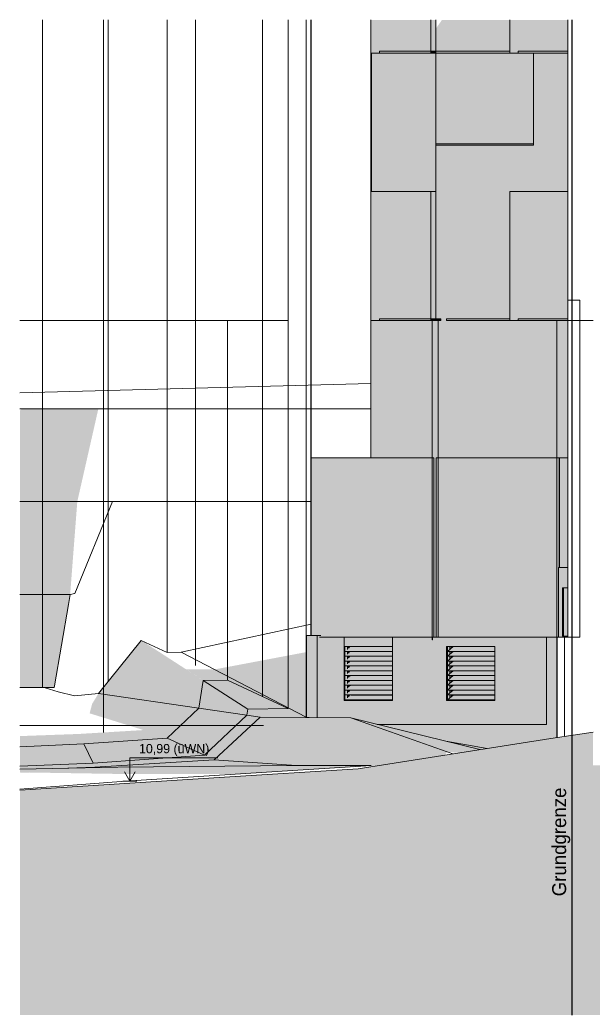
# Model space of a CAD drawing. Header units: metres. Extents: x -14 to 130, y -38 to 4.
# Drawn here: x 89.6 to 95.78, y -37.11 to -26.4 of the extents above; entities that cross this region are included whole.
import ezdxf

# ---------------------------------------------------------------- set-up
doc = ezdxf.new("R2010")
doc.units = ezdxf.units.M
doc.header["$MEASUREMENT"] = 0
doc.linetypes.add('Strichliert_1_-1', pattern=[2, 1, -1])
for name, color, linetype in [('A-Ost_Ansicht Ost PP_2_110 Wand Aussen', 7, 'Continuous'), ('A-Ost_Ansicht Ost PP_2_111 Wand Aussen - Bohrpfahlwand 80', 7, 'Continuous'), ('A-Ost_Ansicht Ost PP_2_140 Brüstung', 7, 'Continuous'), ('A-Ost_Ansicht Ost PP_2_210 Decke', 7, 'Continuous'), ('A-Ost_Ansicht Ost PP_2_450 Absturzsicherung', 7, 'Continuous'), ('A-Ost_Ansicht Ost PP_2_520 Fixeinbauten', 7, 'Continuous'), ('A-Ost_Ansicht Ost PP_2_710 Gelände', 7, 'Continuous'), ('A-Ost_Ansicht Ost PP_2_725 Nachbarbebauung', 7, 'Continuous'), ('A-Ost_Ansicht Ost PP_2_840 Baulinien', 7, 'Continuous'), ('A-Ost_Ansicht Ost PP_2_910 Allgemein Bemaßung.x', 7, 'Continuous'), ('A-Ost_Ansicht Ost PP_2_970 Brandschutz', 7, 'Continuous'), ('A-Ost_Ansicht Ost PP_2_Neubau_840 Baulinien', 7, 'Continuous')]:
    doc.layers.add(name, color=color, linetype=linetype)
doc.styles.add('ERSTELLTER_STIL_5', font='')
doc.styles.get('ERSTELLTER_STIL_5').set_extended_font_data('Eurostile')

msp = doc.modelspace()

# ---------------------------------------------------------------- hatches: boundary and pattern name
at = {"layer": 'A-Ost_Ansicht Ost PP_2_110 Wand Aussen', "linetype": 'Continuous', "lineweight": 0, "true_color": 0x000000}
for points in [[(93.384, -26.754), (93.384, -28.244), (93.389, -28.244), (93.389, -26.754)], [(93.389, -26.754), (93.389, -28.244), (93.509, -28.244)], [(93.509, -28.244), (93.509, -26.754), (93.389, -26.754)], [(93.509, -28.244), (94.082, -28.244), (94.082, -27.768), (94.082, -27.744), (94.082, -26.754), (93.509, -26.754)], [(95.134, -26.754), (95.134, -27.744), (95.139, -27.744), (95.139, -26.754)], [(95.204, -26.754), (95.139, -26.754), (95.139, -27.744), (95.139, -28.244), (95.204, -28.244)], [(95.204, -26.754), (95.204, -28.244), (95.504, -28.244), (95.504, -26.754)], [(95.504, -29.416), (95.633, -29.416), (95.633, -33.044), (95.634, -33.044), (95.634, -29.414), (95.504, -29.414)], [(93.389, -29.634), (93.384, -29.634), (93.384, -31.114), (93.389, -31.114)], [(93.389, -29.634), (93.389, -31.114), (93.509, -31.114), (93.509, -29.634)], [(93.509, -31.114), (94.044, -31.114), (94.044, -29.634), (93.509, -29.634)], [(95.134, -29.634), (94.228, -29.634), (94.228, -31.114), (95.112, -31.114), (95.134, -31.114)], [(95.134, -29.634), (95.134, -31.114), (95.504, -31.114), (95.504, -29.634)], [(95.38, -32.542), (95.381, -32.542), (95.381, -31.834), (95.38, -31.834)], [(95.38, -32.542), (95.381, -32.542), (95.381, -31.834), (95.38, -31.834)], [(93.096, -33.044), (92.828, -33.044), (92.828, -33.91), (92.876, -33.911), (93.096, -33.913)], [(93.096, -33.144), (93.615, -33.144), (93.615, -33.044), (93.096, -33.044)], [(93.615, -33.044), (93.615, -33.984), (94.198, -33.984), (94.198, -33.044), (94.047, -33.044), (94.047, -33.074), (94.044, -33.074), (94.044, -33.044)], [(94.044, -33.044), (94.044, -33.074), (94.047, -33.074), (94.047, -33.044)], [(94.198, -33.044), (94.198, -33.144), (94.717, -33.144), (94.717, -33.044)], [(95.274, -33.044), (94.717, -33.044), (94.717, -33.984), (95.274, -33.984)], [(93.096, -33.724), (93.101, -33.724), (93.101, -33.144), (93.096, -33.144)], [(93.103, -33.144), (93.101, -33.144), (93.101, -33.724), (93.103, -33.724), (93.103, -33.719), (93.13, -33.719), (93.106, -33.719), (93.13, -33.697), (93.13, -33.666), (93.106, -33.666), (93.13, -33.645), (93.13, -33.614), (93.106, -33.614), (93.13, -33.593), (93.13, -33.562), (93.106, -33.562), (93.13, -33.541), (93.13, -33.51), (93.106, -33.51), (93.13, -33.488), (93.13, -33.458), (93.106, -33.458), (93.13, -33.436), (93.13, -33.406), (93.106, -33.406), (93.13, -33.384), (93.13, -33.353), (93.106, -33.353), (93.13, -33.332), (93.13, -33.301), (93.106, -33.301), (93.13, -33.28), (93.13, -33.249), (93.106, -33.249), (93.13, -33.228), (93.13, -33.197), (93.106, -33.197), (93.13, -33.175), (93.13, -33.145), (93.103, -33.145)], [(93.13, -33.145), (93.13, -33.175), (93.145, -33.162), (93.145, -33.145)], [(93.13, -33.228), (93.145, -33.215), (93.145, -33.197), (93.13, -33.197)], [(93.145, -33.145), (93.145, -33.162), (93.15, -33.158), (93.15, -33.145)], [(93.15, -33.197), (93.145, -33.197), (93.145, -33.215), (93.15, -33.21)], [(93.15, -33.158), (93.165, -33.145), (93.15, -33.145)], [(93.15, -33.197), (93.15, -33.21), (93.165, -33.197)], [(93.271, -33.145), (93.165, -33.145), (93.271, -33.145)], [(93.165, -33.197), (93.271, -33.197)], [(94.198, -33.724), (94.203, -33.724), (94.203, -33.144), (94.198, -33.144)], [(94.203, -33.144), (94.203, -33.724), (94.205, -33.724), (94.205, -33.719), (94.205, -33.145), (94.205, -33.144)], [(94.374, -33.145), (94.297, -33.145), (94.374, -33.145)], [(94.297, -33.197), (94.374, -33.197), (94.297, -33.197)], [(93.13, -33.249), (93.13, -33.28), (93.145, -33.267), (93.145, -33.249)], [(93.13, -33.332), (93.145, -33.319), (93.145, -33.301), (93.13, -33.301)], [(93.145, -33.249), (93.145, -33.267), (93.15, -33.262), (93.15, -33.249)], [(93.145, -33.301), (93.145, -33.319), (93.15, -33.315), (93.15, -33.301)], [(93.15, -33.249), (93.15, -33.262), (93.165, -33.249)], [(93.165, -33.301), (93.15, -33.301), (93.15, -33.315), (93.165, -33.301)], [(93.165, -33.249), (93.271, -33.249)], [(93.165, -33.301), (93.271, -33.301)], [(94.297, -33.249), (94.374, -33.249), (94.297, -33.249)], [(94.297, -33.301), (94.374, -33.301)], [(93.13, -33.384), (93.145, -33.371), (93.145, -33.353), (93.13, -33.353)], [(93.145, -33.406), (93.13, -33.406), (93.13, -33.436), (93.145, -33.423)], [(93.145, -33.371), (93.15, -33.367), (93.15, -33.353), (93.145, -33.353)], [(93.145, -33.406), (93.145, -33.423), (93.15, -33.419), (93.15, -33.406)], [(93.15, -33.367), (93.165, -33.354), (93.15, -33.353)], [(93.15, -33.406), (93.15, -33.419), (93.165, -33.406)], [(93.271, -33.353), (93.165, -33.353), (93.271, -33.354)], [(93.271, -33.406), (93.165, -33.406), (93.271, -33.406)], [(94.297, -33.353), (94.374, -33.354)], [(94.374, -33.406), (94.297, -33.406), (94.374, -33.406)], [(93.145, -33.458), (93.13, -33.458), (93.13, -33.488), (93.145, -33.475)], [(93.13, -33.541), (93.145, -33.528), (93.145, -33.51), (93.13, -33.51)], [(93.15, -33.458), (93.145, -33.458), (93.145, -33.475), (93.15, -33.471)], [(93.145, -33.528), (93.15, -33.523), (93.15, -33.51), (93.145, -33.51)], [(93.15, -33.458), (93.15, -33.471), (93.165, -33.458)], [(93.165, -33.51), (93.15, -33.51), (93.15, -33.523), (93.165, -33.51)], [(93.271, -33.458), (93.165, -33.458), (93.271, -33.458)], [(93.271, -33.51), (93.165, -33.51), (93.271, -33.51)], [(94.297, -33.458), (94.374, -33.458), (94.297, -33.458)], [(94.297, -33.51), (94.374, -33.51), (94.297, -33.51)], [(93.13, -33.562), (93.13, -33.593), (93.145, -33.58), (93.145, -33.562)], [(93.145, -33.614), (93.13, -33.614), (93.13, -33.645), (93.145, -33.632)], [(93.145, -33.562), (93.145, -33.58), (93.15, -33.575), (93.15, -33.562)], [(93.145, -33.632), (93.15, -33.628), (93.15, -33.614), (93.145, -33.614)], [(93.165, -33.562), (93.15, -33.562), (93.15, -33.575), (93.165, -33.562)], [(93.15, -33.614), (93.15, -33.628), (93.165, -33.614)], [(93.271, -33.562), (93.165, -33.562), (93.271, -33.562)], [(93.271, -33.614), (93.165, -33.614), (93.271, -33.614)], [(94.297, -33.562), (94.374, -33.562)], [(94.297, -33.614), (94.374, -33.614), (94.297, -33.614)], [(93.096, -33.724), (93.096, -33.913), (93.165, -33.914), (93.451, -33.984), (93.615, -33.984), (93.615, -33.724)], [(93.13, -33.697), (93.145, -33.684), (93.145, -33.666), (93.13, -33.666)], [(93.145, -33.719), (93.13, -33.719), (93.145, -33.719)], [(93.15, -33.666), (93.145, -33.666), (93.145, -33.684), (93.15, -33.68)], [(93.15, -33.719), (93.145, -33.719), (93.15, -33.719)], [(93.15, -33.666), (93.15, -33.68), (93.165, -33.667)], [(93.15, -33.719), (93.271, -33.719), (93.15, -33.719)], [(93.165, -33.666), (93.271, -33.667)], [(94.717, -33.724), (94.198, -33.724), (94.198, -33.984), (94.717, -33.984)], [(94.374, -33.666), (94.297, -33.666), (94.374, -33.667)], [(94.297, -33.719), (94.374, -33.719)]]:
    msp.add_hatch(color=18, dxfattribs=at).paths.add_polyline_path(points)
at = {"layer": 'A-Ost_Ansicht Ost PP_2_111 Wand Aussen - Bohrpfahlwand 80', "linetype": 'Continuous', "lineweight": 0, "true_color": 0x000000}
for points in [[(92.689, -33.024), (92.689, -33.903), (92.724, -33.909), (92.804, -33.91), (92.804, -33.024)], [(92.689, -33.024), (92.689, -33.903), (92.724, -33.909), (92.804, -33.91), (92.804, -33.024)], [(92.842, -33.024), (92.804, -33.024), (92.804, -33.91), (92.828, -33.91), (92.828, -33.044), (92.842, -33.044)], [(95.389, -33.044), (95.274, -33.044), (95.274, -34.143), (95.323, -34.135), (95.389, -34.125)], [(95.389, -33.044), (95.274, -33.044), (95.274, -34.143), (95.323, -34.135), (95.389, -34.125)], [(94.556, -33.984), (93.451, -33.984), (94.185, -34.164), (94.556, -34.229)], [(94.556, -33.984), (93.451, -33.984), (94.185, -34.164), (94.556, -34.229)], [(94.556, -34.229), (94.637, -34.243), (95.274, -34.143), (95.274, -33.984), (94.556, -33.984)], [(94.556, -34.229), (94.637, -34.243), (95.274, -34.143), (95.274, -33.984), (94.556, -33.984)]]:
    msp.add_hatch(color=18, dxfattribs=at).paths.add_polyline_path(points)
at = {"layer": 'A-Ost_Ansicht Ost PP_2_140 Brüstung', "linetype": 'Continuous', "lineweight": 0, "true_color": 0x000000}
for points in [[(93.414, -26.734), (93.414, -26.396), (93.384, -26.396), (93.384, -26.754), (93.474, -26.754), (93.474, -26.734)], [(93.414, -26.396), (93.414, -26.734), (94.029, -26.734), (94.029, -26.396)], [(94.082, -26.734), (94.082, -26.396), (94.029, -26.396), (94.029, -26.734)], [(94.879, -26.734), (94.879, -26.396), (94.149, -26.396), (94.082, -26.491), (94.082, -26.734)], [(94.909, -26.734), (94.909, -26.396), (94.879, -26.396), (94.879, -26.734), (94.879, -26.754), (94.969, -26.754), (94.969, -26.734)], [(95.504, -26.734), (95.504, -26.396), (94.909, -26.396), (94.909, -26.734)], [(93.474, -26.754), (94.029, -26.754), (94.029, -26.734), (93.474, -26.734)], [(94.082, -26.734), (94.029, -26.734), (94.029, -26.754), (94.082, -26.754)], [(94.082, -26.734), (94.082, -26.754), (94.879, -26.754), (94.879, -26.734)], [(94.969, -26.734), (94.969, -26.754), (95.504, -26.754), (95.504, -26.734)]]:
    msp.add_hatch(color=18, dxfattribs=at).paths.add_polyline_path(points)
at = {"layer": 'A-Ost_Ansicht Ost PP_2_210 Decke', "linetype": 'Continuous', "lineweight": 0, "true_color": 0x000000}
for points in [[(95.459, -32.514), (95.446, -32.514), (95.446, -33.034), (95.459, -33.034)], [(95.459, -32.514), (95.459, -33.034), (95.504, -33.034), (95.504, -32.514)], [(95.483, -33.034), (95.483, -33.044), (95.489, -33.044), (95.489, -33.034)], [(95.489, -33.034), (95.489, -33.044), (95.504, -33.044), (95.504, -33.034)]]:
    msp.add_hatch(color=18, dxfattribs=at).paths.add_polyline_path(points)
at = {"layer": 'A-Ost_Ansicht Ost PP_2_450 Absturzsicherung', "linetype": 'Continuous', "lineweight": 0, "true_color": 0x000000}
for points in [[(95.134, -27.729), (95.134, -26.754), (94.082, -26.754), (94.082, -27.729)], [(94.082, -27.744), (95.134, -27.744), (95.134, -27.729), (94.082, -27.729)], [(95.139, -27.744), (94.082, -27.744), (94.082, -29.614), (94.879, -29.614), (94.879, -28.244), (94.999, -28.244), (95.139, -28.244)], [(93.384, -29.614), (93.384, -29.634), (93.474, -29.634), (93.474, -29.614), (93.414, -29.614), (93.414, -28.268), (93.504, -28.268), (93.504, -28.244), (93.384, -28.244)], [(93.414, -28.268), (93.414, -29.614), (94.029, -29.614), (94.029, -28.244), (93.504, -28.244), (93.504, -28.268)], [(94.082, -28.268), (94.082, -28.244), (94.029, -28.244), (94.029, -28.268), (94.029, -29.614), (94.082, -29.614)], [(94.909, -28.268), (94.999, -28.268), (94.999, -28.244), (94.879, -28.244), (94.879, -29.614), (94.879, -29.634), (94.969, -29.634), (94.969, -29.614), (94.909, -29.614)], [(94.999, -28.268), (94.909, -28.268), (94.909, -29.614), (95.504, -29.614), (95.504, -29.414), (95.504, -28.244), (94.999, -28.244)], [(93.474, -29.634), (94.029, -29.634), (94.029, -29.614), (93.474, -29.614)], [(94.082, -29.614), (94.029, -29.614), (94.029, -29.634), (94.082, -29.634)], [(94.082, -29.634), (94.044, -29.634), (94.044, -31.114), (94.062, -31.114), (94.062, -33.044), (94.088, -33.044), (94.088, -31.114), (94.107, -31.114), (94.107, -29.634)], [(94.082, -29.634), (94.044, -29.634), (94.044, -31.114), (94.062, -31.114), (94.062, -33.044), (94.088, -33.044), (94.088, -31.114), (94.107, -31.114), (94.107, -29.634)], [(94.137, -29.614), (94.082, -29.614), (94.082, -29.634), (94.137, -29.634)], [(94.107, -31.114), (94.137, -31.114), (94.137, -29.634), (94.107, -29.634)], [(94.137, -29.614), (94.137, -31.114), (94.147, -31.114), (94.147, -29.614)], [(94.147, -29.614), (94.147, -31.114), (94.188, -31.114), (94.188, -29.614)], [(94.188, -31.114), (94.198, -31.114), (94.198, -29.614), (94.188, -29.614)], [(94.198, -29.614), (94.198, -29.634), (94.879, -29.634), (94.879, -29.614)], [(94.228, -29.634), (94.198, -29.634), (94.198, -31.114), (94.199, -31.114), (94.228, -31.114)], [(95.504, -29.614), (94.969, -29.614), (94.969, -29.634), (95.504, -29.634)], [(92.741, -31.114), (92.741, -33.024), (92.842, -33.024), (92.842, -33.044), (94.062, -33.044), (94.062, -31.114)], [(92.741, -31.114), (92.741, -33.024), (92.842, -33.024), (92.842, -33.044), (94.062, -33.044), (94.062, -31.114)], [(95.414, -31.114), (95.41, -31.114), (95.41, -32.294), (95.414, -32.294)], [(95.414, -31.114), (95.414, -32.294), (95.504, -32.294), (95.504, -31.114)], [(95.415, -31.114), (95.415, -32.294), (95.504, -32.294), (95.504, -31.114)], [(95.404, -33.044), (95.434, -33.044), (95.434, -32.294), (95.404, -32.294)], [(95.444, -33.044), (95.444, -32.294), (95.434, -32.294), (95.434, -33.044)], [(95.483, -33.044), (95.483, -33.034), (95.446, -33.034), (95.446, -32.514), (95.483, -32.514), (95.483, -32.294), (95.444, -32.294), (95.444, -33.044)], [(95.483, -32.514), (95.493, -32.514), (95.493, -32.294), (95.483, -32.294)], [(95.493, -32.294), (95.493, -32.514), (95.504, -32.514), (95.504, -32.294)]]:
    msp.add_hatch(color=18, dxfattribs=at).paths.add_polyline_path(points)
h = msp.add_hatch(color=18, dxfattribs=at)
h.paths.add_polyline_path([(94.088, -31.114), (94.088, -33.044), (95.404, -33.044), (95.404, -32.294), (95.41, -32.294), (95.41, -31.114)])
h.paths.add_polyline_path([(95.38, -31.834), (95.381, -31.834), (95.381, -32.542), (95.38, -32.542)], flags=0)
h = msp.add_hatch(color=18, dxfattribs=at)
h.paths.add_polyline_path([(94.088, -31.114), (94.088, -33.044), (95.404, -33.044), (95.404, -32.294), (95.41, -32.294), (95.41, -31.114)])
h.paths.add_polyline_path([(95.38, -31.834), (95.381, -31.834), (95.381, -32.542), (95.38, -32.542)], flags=0)
at = {"layer": 'A-Ost_Ansicht Ost PP_2_520 Fixeinbauten', "linetype": 'Continuous', "lineweight": 0, "true_color": 0x000000}
for points in [[(93.103, -33.145), (93.615, -33.145), (93.615, -33.144), (93.103, -33.144)], [(93.106, -33.197), (93.615, -33.197), (93.615, -33.145), (93.165, -33.145)], [(93.106, -33.249), (93.615, -33.249), (93.615, -33.197), (93.165, -33.197)], [(94.205, -33.144), (94.205, -33.145), (94.717, -33.145), (94.717, -33.144)], [(94.205, -33.145), (94.205, -33.719), (94.208, -33.719), (94.208, -33.145)], [(94.208, -33.197), (94.717, -33.197), (94.717, -33.145), (94.268, -33.145)], [(94.208, -33.145), (94.208, -33.719), (94.295, -33.719), (94.208, -33.719), (94.268, -33.667), (94.295, -33.667), (94.208, -33.666), (94.268, -33.614), (94.295, -33.614), (94.208, -33.614), (94.268, -33.562), (94.295, -33.562), (94.208, -33.562), (94.268, -33.51), (94.295, -33.51), (94.208, -33.51), (94.268, -33.458), (94.295, -33.458), (94.208, -33.458), (94.268, -33.406), (94.295, -33.406), (94.208, -33.406), (94.268, -33.354), (94.295, -33.354), (94.208, -33.353), (94.268, -33.301), (94.295, -33.301), (94.208, -33.301), (94.268, -33.249), (94.295, -33.249), (94.208, -33.249), (94.268, -33.197), (94.295, -33.197), (94.208, -33.197), (94.268, -33.145), (94.295, -33.145)], [(94.208, -33.249), (94.717, -33.249), (94.717, -33.197), (94.268, -33.197)], [(94.295, -33.197), (94.297, -33.197), (94.295, -33.197)], [(93.165, -33.249), (93.106, -33.301), (93.615, -33.301), (93.615, -33.249)], [(93.165, -33.301), (93.106, -33.353), (93.615, -33.353), (93.615, -33.301)], [(94.208, -33.301), (94.717, -33.301), (94.717, -33.249), (94.268, -33.249)], [(94.208, -33.353), (94.717, -33.353), (94.717, -33.301), (94.268, -33.301)], [(94.297, -33.249), (94.295, -33.249), (94.297, -33.249)], [(94.297, -33.301), (94.295, -33.301), (94.297, -33.301)], [(93.165, -33.354), (93.106, -33.406), (93.615, -33.406), (93.615, -33.354)], [(93.106, -33.458), (93.615, -33.458), (93.615, -33.406), (93.165, -33.406)], [(94.268, -33.354), (94.208, -33.406), (94.717, -33.406), (94.717, -33.354)], [(94.268, -33.406), (94.208, -33.458), (94.717, -33.458), (94.717, -33.406)], [(94.295, -33.354), (94.297, -33.354), (94.295, -33.353)], [(94.297, -33.406), (94.295, -33.406), (94.297, -33.406)], [(93.165, -33.458), (93.106, -33.51), (93.615, -33.51), (93.615, -33.458)], [(93.106, -33.562), (93.615, -33.562), (93.615, -33.51), (93.165, -33.51)], [(94.208, -33.51), (94.717, -33.51), (94.717, -33.458), (94.268, -33.458)], [(94.208, -33.562), (94.717, -33.562), (94.717, -33.51), (94.268, -33.51)], [(94.295, -33.458), (94.297, -33.458), (94.295, -33.458)], [(94.297, -33.51), (94.295, -33.51), (94.297, -33.51)], [(93.165, -33.562), (93.106, -33.614), (93.615, -33.614), (93.615, -33.562)], [(93.165, -33.614), (93.106, -33.666), (93.615, -33.666), (93.615, -33.614)], [(94.208, -33.614), (94.717, -33.614), (94.717, -33.562), (94.268, -33.562)], [(94.208, -33.666), (94.717, -33.666), (94.717, -33.614), (94.268, -33.614)], [(94.297, -33.562), (94.295, -33.562), (94.297, -33.562)], [(94.295, -33.614), (94.297, -33.614), (94.295, -33.614)], [(93.103, -33.724), (93.615, -33.724), (93.615, -33.719), (93.103, -33.719)], [(93.106, -33.719), (93.615, -33.719), (93.615, -33.667), (93.165, -33.667)], [(94.205, -33.724), (94.717, -33.724), (94.717, -33.719), (94.205, -33.719)], [(94.268, -33.667), (94.208, -33.719), (94.717, -33.719), (94.717, -33.667)], [(94.295, -33.667), (94.297, -33.667), (94.295, -33.666)]]:
    msp.add_hatch(color=18, dxfattribs=at).paths.add_polyline_path(points)
at = {"layer": 'A-Ost_Ansicht Ost PP_2_710 Gelände', "linetype": 'Continuous', "lineweight": 0, "true_color": 0x000000}
for points in [[(89.601, -30.911), (90.446, -30.584), (89.63, -30.584), (89.601, -30.601)], [(90.219, -31.584), (90.446, -30.584), (89.601, -30.911), (89.601, -31.584)], [(90.142, -32.584), (90.219, -31.584), (89.601, -32.136), (89.601, -32.584)], [(89.601, -31.584), (89.601, -32.136), (90.219, -31.584)], [(90.142, -32.584), (89.601, -32.584), (89.601, -33.147), (89.974, -33.566), (90.125, -32.692)], [(90.125, -32.692), (90.143, -32.584), (90.142, -32.584)], [(90.448, -33.65), (92.188, -33.904), (90.908, -33.078)], [(89.974, -33.566), (89.601, -33.147), (89.601, -33.584), (89.97, -33.584)], [(92.687, -33.904), (92.689, -33.902), (92.689, -33.204), (91.699, -33.391)], [(91.394, -33.391), (92.188, -33.904), (92.687, -33.904), (91.699, -33.391)], [(91.694, -34.363), (92.188, -33.904), (90.448, -33.65), (90.379, -33.762)], [(90.411, -34.444), (91.693, -34.364), (91.694, -34.363), (90.379, -33.762), (90.352, -33.864), (90.933, -34.044), (90.236, -34.086)], [(91.693, -34.364), (93.165, -33.914), (92.188, -33.904)], [(93.165, -33.914), (91.693, -34.364), (92.579, -34.424)], [(92.188, -33.904), (92.714, -33.909), (92.687, -33.904)], [(93.165, -33.914), (92.579, -34.424), (93.387, -34.424)], [(92.689, -33.902), (92.687, -33.904), (92.689, -33.903)], [(92.687, -33.904), (92.719, -33.909), (92.724, -33.909), (92.689, -33.903)], [(92.687, -33.904), (92.714, -33.909), (92.719, -33.909)], [(93.165, -33.914), (94.207, -34.28), (94.329, -34.29), (94.557, -34.255)], [(94.207, -34.28), (93.165, -33.914), (93.387, -34.424), (93.512, -34.418), (94.177, -34.314)], [(90.411, -34.444), (90.236, -34.086), (89.601, -34.109), (89.601, -34.465), (90.117, -34.455), (90.409, -34.444)], [(94.637, -34.243), (94.185, -34.164), (94.191, -34.165), (94.636, -34.243)], [(94.191, -34.165), (94.557, -34.255), (94.636, -34.243)], [(90.409, -34.444), (90.418, -34.449), (90.655, -34.444), (90.701, -34.443), (91.693, -34.364)], [(90.701, -34.443), (90.91, -34.441), (92.579, -34.424), (91.693, -34.364)], [(90.655, -34.444), (89.601, -34.493), (89.601, -34.501), (89.691, -34.502), (89.703, -34.501), (90.696, -34.517)], [(90.655, -34.444), (89.601, -34.465), (89.601, -34.493)], [(90.409, -34.444), (90.117, -34.455), (90.418, -34.449)], [(90.655, -34.444), (93.387, -34.424), (92.579, -34.424)], [(90.696, -34.517), (91.894, -34.519), (91.895, -34.519), (91.896, -34.519), (93.387, -34.424), (90.655, -34.444)], [(91.896, -34.519), (93.053, -34.452), (93.437, -34.43), (93.512, -34.418), (93.387, -34.424)]]:
    msp.add_hatch(color=18, dxfattribs=at).paths.add_polyline_path(points)
at = {"layer": 'A-Ost_Ansicht Ost PP_2_710 Gelände', "linetype": 'Continuous', "lineweight": 0, "true_color": 0x2a2a2a}
msp.add_hatch(color=250, dxfattribs=at).paths.add_polyline_path([(126.714, -32.462), (126.712, -32.462), (126.712, -34.874), (115.252, -34.874), (115.252, -32.559), (114.277, -32.55), (114.202, -32.584), (113.875, -32.586), (109.363, -32.593), (109.23, -32.603), (109.23, -34.424), (95.777, -34.424), (95.777, -34.066), (95.323, -34.135), (93.244, -34.46), (91.749, -34.555), (89.601, -34.691), (89.601, -37.114), (90.919, -37.114), (126.714, -37.114)])
at = {"layer": 'A-Ost_Ansicht Ost PP_2_970 Brandschutz', "linetype": 'Continuous', "lineweight": 0, "true_color": 0x000000}
for points in [[(93.271, -33.145), (93.615, -33.145)], [(93.271, -33.197), (93.615, -33.197)], [(94.717, -33.145), (94.374, -33.145), (94.717, -33.145)], [(94.374, -33.197), (94.717, -33.197)], [(93.28, -33.249), (93.271, -33.249), (93.28, -33.249)], [(93.271, -33.301), (93.28, -33.301)], [(93.615, -33.249), (93.28, -33.249), (93.615, -33.249)], [(93.28, -33.301), (93.615, -33.301)], [(94.374, -33.249), (94.383, -33.249), (94.374, -33.249)], [(94.383, -33.301), (94.374, -33.301), (94.383, -33.301)], [(94.383, -33.249), (94.717, -33.249), (94.383, -33.249)], [(94.383, -33.301), (94.717, -33.301), (94.383, -33.301)], [(93.28, -33.353), (93.271, -33.353), (93.28, -33.354)], [(93.28, -33.406), (93.271, -33.406), (93.28, -33.406)], [(93.28, -33.353), (93.615, -33.354)], [(93.28, -33.406), (93.615, -33.406), (93.28, -33.406)], [(94.374, -33.354), (94.383, -33.354), (94.374, -33.353)], [(94.374, -33.406), (94.383, -33.406)], [(94.383, -33.354), (94.717, -33.354), (94.383, -33.353)], [(94.383, -33.406), (94.717, -33.406), (94.383, -33.406)], [(93.28, -33.458), (93.271, -33.458), (93.28, -33.458)], [(93.271, -33.51), (93.28, -33.51)], [(93.28, -33.458), (93.615, -33.458)], [(93.28, -33.51), (93.615, -33.51)], [(94.374, -33.458), (94.383, -33.458)], [(94.374, -33.51), (94.383, -33.51)], [(94.383, -33.458), (94.717, -33.458), (94.383, -33.458)], [(94.717, -33.51), (94.383, -33.51), (94.717, -33.51)], [(93.28, -33.562), (93.271, -33.562), (93.28, -33.562)], [(93.271, -33.614), (93.28, -33.614)], [(93.28, -33.562), (93.615, -33.562), (93.28, -33.562)], [(93.615, -33.614), (93.28, -33.614), (93.615, -33.614)], [(94.383, -33.562), (94.374, -33.562), (94.383, -33.562)], [(94.374, -33.614), (94.383, -33.614), (94.374, -33.614)], [(94.383, -33.562), (94.717, -33.562), (94.383, -33.562)], [(94.383, -33.614), (94.717, -33.614)], [(93.271, -33.667), (93.615, -33.667), (93.271, -33.666)], [(93.271, -33.719), (93.615, -33.719)], [(94.374, -33.666), (94.717, -33.667)], [(94.374, -33.719), (94.717, -33.719)]]:
    msp.add_hatch(color=18, dxfattribs=at).paths.add_polyline_path(points)

# ---------------------------------------------------------------- linework, layer by layer
at = {"layer": 'A-Ost_Ansicht Ost PP_2_110 Wand Aussen', "color": 7, "linetype": 'Continuous', "lineweight": 18, "ltscale": 1000}
for p, q in [((95.504, -26.396), (95.504, -26.534)), ((95.504, -26.534), (95.504, -29.414)), ((93.384, -28.244), (93.384, -26.754)), ((93.389, -26.754), (93.389, -28.244)), ((95.134, -27.744), (95.134, -26.754)), ((95.504, -29.414), (95.634, -29.414)), ((95.504, -29.414), (95.504, -33.044)), ((95.634, -29.414), (95.634, -29.634)), ((93.384, -31.114), (93.384, -29.634)), ((94.879, -29.634), (94.228, -29.634)), ((93.096, -33.044), (92.828, -33.044)), ((93.096, -33.724), (93.096, -33.044)), ((93.096, -33.144), (93.096, -33.044)), ((93.615, -33.044), (93.096, -33.044)), ((94.044, -33.044), (93.615, -33.044)), ((93.615, -33.144), (93.615, -33.044)), ((94.047, -33.044), (94.044, -33.044)), ((94.044, -33.044), (94.044, -33.074)), ((94.044, -33.074), (94.047, -33.074)), ((94.198, -33.044), (94.047, -33.044)), ((94.047, -33.074), (94.047, -33.044)), ((94.717, -33.044), (94.198, -33.044)), ((95.274, -33.044), (94.717, -33.044)), ((93.101, -33.724), (93.101, -33.144)), ((93.13, -33.145), (93.13, -33.175)), ((93.13, -33.197), (93.13, -33.228)), ((93.145, -33.145), (93.145, -33.162)), ((93.145, -33.197), (93.145, -33.215)), ((93.161, -33.145), (93.161, -33.148)), ((93.161, -33.197), (93.161, -33.201)), ((93.615, -33.724), (93.615, -33.144)), ((94.198, -33.724), (94.198, -33.144)), ((94.203, -33.724), (94.203, -33.144)), ((94.232, -33.145), (94.232, -33.176)), ((94.232, -33.197), (94.232, -33.228)), ((94.247, -33.145), (94.247, -33.163)), ((94.247, -33.197), (94.247, -33.215)), ((94.717, -33.724), (94.717, -33.144)), ((93.13, -33.249), (93.13, -33.28)), ((93.13, -33.301), (93.13, -33.332)), ((93.145, -33.249), (93.145, -33.267)), ((93.145, -33.301), (93.145, -33.319)), ((93.161, -33.249), (93.161, -33.253)), ((93.161, -33.301), (93.161, -33.305)), ((94.232, -33.249), (94.232, -33.28)), ((94.232, -33.301), (94.232, -33.332)), ((94.247, -33.249), (94.247, -33.267)), ((94.247, -33.301), (94.247, -33.319)), ((93.13, -33.353), (93.13, -33.384)), ((93.13, -33.406), (93.13, -33.436)), ((93.145, -33.353), (93.145, -33.371)), ((93.145, -33.406), (93.145, -33.423)), ((93.161, -33.353), (93.161, -33.357)), ((93.161, -33.406), (93.161, -33.409)), ((94.232, -33.353), (94.232, -33.384)), ((94.232, -33.406), (94.232, -33.436)), ((94.247, -33.353), (94.247, -33.371)), ((94.247, -33.406), (94.247, -33.423)), ((93.13, -33.458), (93.13, -33.488)), ((93.13, -33.51), (93.13, -33.541)), ((93.145, -33.458), (93.145, -33.475)), ((93.145, -33.51), (93.145, -33.528)), ((93.161, -33.458), (93.161, -33.462)), ((93.161, -33.51), (93.161, -33.514)), ((94.232, -33.458), (94.232, -33.489)), ((94.232, -33.51), (94.232, -33.541)), ((94.247, -33.458), (94.247, -33.476)), ((94.247, -33.51), (94.247, -33.528)), ((93.13, -33.562), (93.13, -33.593)), ((93.13, -33.614), (93.13, -33.645)), ((93.145, -33.562), (93.145, -33.58)), ((93.145, -33.614), (93.145, -33.632)), ((93.161, -33.562), (93.161, -33.566)), ((93.161, -33.614), (93.161, -33.618)), ((94.232, -33.562), (94.232, -33.593)), ((94.232, -33.614), (94.232, -33.645)), ((94.247, -33.562), (94.247, -33.58)), ((94.247, -33.614), (94.247, -33.632)), ((93.13, -33.666), (93.13, -33.697)), ((93.145, -33.666), (93.145, -33.684)), ((93.161, -33.666), (93.161, -33.67)), ((94.232, -33.666), (94.232, -33.697)), ((94.247, -33.666), (94.247, -33.684)), ((94.556, -33.984), (94.198, -33.984)), ((95.274, -33.984), (94.717, -33.984))]:
    msp.add_line(p, q, dxfattribs=at)
at = {"layer": 'A-Ost_Ansicht Ost PP_2_110 Wand Aussen', "color": 16, "linetype": 'Continuous', "lineweight": 13, "ltscale": 1000, "true_color": 0x7e0000}
for p, q in [((93.096, -33.144), (93.615, -33.144)), ((93.15, -33.158), (93.15, -33.145)), ((93.15, -33.21), (93.15, -33.197)), ((94.198, -33.144), (94.717, -33.144)), ((94.252, -33.158), (94.252, -33.145)), ((94.252, -33.21), (94.252, -33.197)), ((93.15, -33.262), (93.15, -33.249)), ((93.15, -33.315), (93.15, -33.301)), ((94.252, -33.263), (94.252, -33.249)), ((94.252, -33.315), (94.252, -33.301)), ((93.15, -33.367), (93.15, -33.353)), ((93.15, -33.419), (93.15, -33.406)), ((94.252, -33.367), (94.252, -33.353)), ((94.252, -33.419), (94.252, -33.406)), ((93.15, -33.471), (93.15, -33.458)), ((93.15, -33.523), (93.15, -33.51)), ((94.252, -33.471), (94.252, -33.458)), ((94.252, -33.524), (94.252, -33.51)), ((93.15, -33.575), (93.15, -33.562)), ((93.15, -33.628), (93.15, -33.614)), ((94.252, -33.576), (94.252, -33.562)), ((94.252, -33.628), (94.252, -33.614)), ((93.615, -33.724), (93.096, -33.724)), ((93.15, -33.68), (93.15, -33.666)), ((94.717, -33.724), (94.198, -33.724)), ((94.252, -33.68), (94.252, -33.666))]:
    msp.add_line(p, q, dxfattribs=at)
at = {"layer": 'A-Ost_Ansicht Ost PP_2_111 Wand Aussen - Bohrpfahlwand 80', "color": 7, "linetype": 'Continuous', "lineweight": 18, "ltscale": 1000}
for p, q in [((92.689, -33.024), (92.804, -33.024)), ((92.689, -33.024), (92.689, -33.903)), ((92.804, -33.024), (92.842, -33.024)), ((92.804, -33.91), (92.804, -33.024)), ((95.274, -33.044), (95.274, -33.984)), ((95.274, -33.044), (95.389, -33.044)), ((93.451, -33.984), (94.556, -33.984)), ((94.556, -33.984), (95.274, -33.984))]:
    msp.add_line(p, q, dxfattribs=at)
at = {"layer": 'A-Ost_Ansicht Ost PP_2_140 Brüstung', "color": 7, "linetype": 'Continuous', "lineweight": 18, "ltscale": 1000}
for p, q in [((93.384, -26.734), (93.384, -26.396)), ((94.029, -26.396), (94.029, -26.734)), ((94.082, -26.396), (94.082, -26.734)), ((94.879, -26.734), (94.879, -26.396)), ((93.384, -26.754), (93.384, -26.734)), ((93.474, -26.754), (93.384, -26.754)), ((93.474, -26.734), (93.474, -26.754)), ((93.474, -26.734), (94.029, -26.734)), ((94.029, -26.754), (93.474, -26.754)), ((94.029, -26.734), (94.029, -26.754)), ((94.029, -26.734), (94.082, -26.734)), ((94.082, -26.754), (94.029, -26.754)), ((94.082, -26.734), (94.082, -26.754)), ((94.082, -26.734), (94.879, -26.734)), ((94.879, -26.754), (94.082, -26.754)), ((94.879, -26.754), (94.879, -26.734)), ((94.969, -26.754), (94.879, -26.754)), ((94.969, -26.734), (94.969, -26.754)), ((94.969, -26.734), (95.504, -26.734)), ((95.504, -26.754), (94.969, -26.754))]:
    msp.add_line(p, q, dxfattribs=at)
at = {"layer": 'A-Ost_Ansicht Ost PP_2_210 Decke', "color": 8, "linetype": 'Continuous', "lineweight": 13, "ltscale": 1000}
for p, q in [((95.446, -32.514), (95.459, -32.514)), ((95.459, -33.034), (95.459, -32.514)), ((95.459, -32.514), (95.504, -32.514)), ((95.446, -33.034), (95.459, -33.034)), ((95.459, -33.034), (95.504, -33.034)), ((95.489, -33.044), (95.489, -33.034))]:
    msp.add_line(p, q, dxfattribs=at)
at = {"layer": 'A-Ost_Ansicht Ost PP_2_450 Absturzsicherung', "color": 7, "linetype": 'Continuous', "lineweight": 18, "ltscale": 1000}
for p, q in [((94.082, -26.754), (94.082, -27.729)), ((94.082, -27.729), (94.082, -27.744)), ((95.134, -27.729), (94.082, -27.729)), ((94.082, -27.744), (94.082, -28.244)), ((95.134, -27.744), (94.082, -27.744)), ((93.384, -28.244), (93.504, -28.244)), ((93.384, -29.614), (93.384, -28.244)), ((94.029, -28.244), (93.504, -28.244)), ((94.082, -28.244), (94.029, -28.244)), ((94.029, -28.244), (94.029, -28.268)), ((94.029, -28.268), (94.029, -29.614)), ((94.082, -28.244), (94.082, -29.614)), ((94.879, -28.244), (94.999, -28.244)), ((94.879, -29.614), (94.879, -28.244)), ((95.504, -28.244), (94.999, -28.244)), ((93.384, -29.634), (93.384, -29.614)), ((93.474, -29.634), (93.384, -29.634)), ((93.474, -29.614), (93.474, -29.634)), ((93.474, -29.614), (94.029, -29.614)), ((94.029, -29.634), (93.474, -29.634)), ((94.029, -29.614), (94.029, -29.634)), ((94.029, -29.614), (94.082, -29.614)), ((94.082, -29.634), (94.029, -29.634)), ((94.044, -29.634), (94.044, -31.114)), ((94.082, -29.614), (94.082, -29.634)), ((94.082, -29.614), (94.137, -29.614)), ((94.107, -29.634), (94.082, -29.634)), ((94.137, -29.634), (94.107, -29.634)), ((94.107, -33.044), (94.107, -29.634)), ((94.137, -29.634), (94.137, -29.614)), ((94.137, -29.634), (94.137, -29.614)), ((94.198, -29.614), (94.198, -29.634)), ((94.198, -29.614), (94.879, -29.614)), ((94.198, -29.614), (94.198, -29.634)), ((94.228, -29.634), (94.198, -29.634)), ((94.879, -29.634), (94.879, -29.614)), ((94.969, -29.634), (94.879, -29.634)), ((94.969, -29.614), (94.969, -29.634)), ((94.969, -29.614), (95.504, -29.614)), ((95.386, -29.634), (94.969, -29.634)), ((94.044, -31.114), (92.741, -31.114)), ((92.741, -31.114), (92.741, -33.024)), ((94.062, -31.114), (94.044, -31.114)), ((94.044, -31.114), (94.044, -33.044)), ((94.062, -33.044), (94.062, -31.114)), ((94.107, -31.114), (94.088, -31.114)), ((94.088, -31.114), (94.088, -33.044)), ((95.41, -31.114), (94.107, -31.114)), ((95.41, -31.114), (95.414, -31.114)), ((95.41, -32.294), (95.41, -31.114)), ((95.414, -31.114), (95.504, -31.114)), ((95.414, -31.114), (95.414, -32.294)), ((95.404, -32.294), (95.41, -32.294)), ((95.404, -33.044), (95.404, -32.294)), ((95.414, -32.294), (95.41, -32.294)), ((95.414, -32.294), (95.504, -32.294)), ((95.446, -33.034), (95.446, -32.514)), ((93.096, -33.044), (92.842, -33.044)), ((94.088, -33.044), (94.047, -33.044)), ((94.198, -33.044), (94.088, -33.044)), ((95.483, -33.034), (95.483, -33.044))]:
    msp.add_line(p, q, dxfattribs=at)
at = {"layer": 'A-Ost_Ansicht Ost PP_2_520 Fixeinbauten', "color": 7, "linetype": 'Continuous', "lineweight": 13, "ltscale": 1000}
for p, q in [((93.615, -33.145), (93.103, -33.145)), ((93.615, -33.197), (93.106, -33.197)), ((93.165, -33.145), (93.615, -33.145)), ((93.165, -33.197), (93.615, -33.197)), ((94.717, -33.145), (94.205, -33.145)), ((94.205, -33.145), (94.205, -33.719)), ((94.208, -33.145), (94.208, -33.719)), ((94.208, -33.197), (94.268, -33.145)), ((94.208, -33.249), (94.268, -33.197)), ((94.717, -33.197), (94.208, -33.197)), ((94.268, -33.145), (94.717, -33.145)), ((94.268, -33.197), (94.717, -33.197)), ((94.295, -33.197), (94.295, -33.197)), ((94.297, -33.197), (94.297, -33.197)), ((93.615, -33.249), (93.106, -33.249)), ((93.615, -33.301), (93.106, -33.301)), ((93.165, -33.249), (93.615, -33.249)), ((93.165, -33.301), (93.615, -33.301)), ((94.208, -33.301), (94.268, -33.249)), ((94.717, -33.249), (94.208, -33.249)), ((94.208, -33.353), (94.268, -33.301)), ((94.717, -33.301), (94.208, -33.301)), ((94.268, -33.249), (94.717, -33.249)), ((94.268, -33.301), (94.717, -33.301)), ((94.295, -33.249), (94.295, -33.249)), ((94.295, -33.301), (94.295, -33.301)), ((94.297, -33.249), (94.297, -33.249)), ((94.297, -33.301), (94.297, -33.301)), ((93.615, -33.353), (93.106, -33.353)), ((93.615, -33.406), (93.106, -33.406)), ((93.165, -33.354), (93.615, -33.354)), ((93.165, -33.406), (93.615, -33.406)), ((94.717, -33.353), (94.208, -33.353)), ((94.208, -33.406), (94.268, -33.354)), ((94.208, -33.458), (94.268, -33.406)), ((94.717, -33.406), (94.208, -33.406)), ((94.268, -33.354), (94.717, -33.354)), ((94.268, -33.406), (94.717, -33.406)), ((94.295, -33.353), (94.295, -33.354)), ((94.295, -33.406), (94.295, -33.406)), ((94.297, -33.353), (94.297, -33.354)), ((94.297, -33.406), (94.297, -33.406)), ((93.615, -33.458), (93.106, -33.458)), ((93.615, -33.51), (93.106, -33.51)), ((93.165, -33.458), (93.615, -33.458)), ((93.165, -33.51), (93.615, -33.51)), ((94.208, -33.51), (94.268, -33.458)), ((94.717, -33.458), (94.208, -33.458)), ((94.208, -33.562), (94.268, -33.51)), ((94.717, -33.51), (94.208, -33.51)), ((94.268, -33.458), (94.717, -33.458)), ((94.268, -33.51), (94.717, -33.51)), ((94.295, -33.458), (94.295, -33.458)), ((94.295, -33.51), (94.295, -33.51)), ((94.297, -33.458), (94.297, -33.458)), ((94.297, -33.51), (94.297, -33.51)), ((93.615, -33.562), (93.106, -33.562)), ((93.615, -33.614), (93.106, -33.614)), ((93.165, -33.562), (93.615, -33.562)), ((93.165, -33.614), (93.615, -33.614)), ((94.208, -33.614), (94.268, -33.562)), ((94.717, -33.562), (94.208, -33.562)), ((94.208, -33.666), (94.268, -33.614)), ((94.717, -33.614), (94.208, -33.614)), ((94.268, -33.562), (94.717, -33.562)), ((94.268, -33.614), (94.717, -33.614)), ((94.295, -33.562), (94.295, -33.562)), ((94.295, -33.614), (94.295, -33.614)), ((94.297, -33.562), (94.297, -33.562)), ((94.297, -33.614), (94.297, -33.614)), ((93.103, -33.719), (93.615, -33.719)), ((93.615, -33.666), (93.106, -33.666)), ((93.615, -33.719), (93.106, -33.719)), ((93.165, -33.667), (93.615, -33.667)), ((94.205, -33.719), (94.717, -33.719)), ((94.717, -33.666), (94.208, -33.666)), ((94.208, -33.719), (94.268, -33.667)), ((94.717, -33.719), (94.208, -33.719)), ((94.268, -33.667), (94.717, -33.667)), ((94.295, -33.666), (94.295, -33.667)), ((94.297, -33.666), (94.297, -33.667))]:
    msp.add_line(p, q, dxfattribs=at)
at = {"layer": 'A-Ost_Ansicht Ost PP_2_710 Gelände', "color": 83, "linetype": 'Continuous', "lineweight": 13, "ltscale": 1000, "true_color": 0x89cd89}
for p, q in [((93.384, -30.31), (89.601, -30.411)), ((89.63, -30.584), (89.601, -30.584)), ((90.446, -30.584), (89.63, -30.584)), ((90.446, -30.584), (93.384, -30.584)), ((90.219, -31.584), (89.601, -31.584)), ((90.192, -32.575), (90.597, -31.584)), ((90.597, -31.584), (90.219, -31.584)), ((90.597, -31.584), (92.741, -31.584)), ((90.143, -32.584), (90.192, -32.575)), ((90.142, -32.584), (89.601, -32.584)), ((90.125, -32.692), (90.143, -32.584)), ((90.142, -32.584), (90.143, -32.584)), ((90.143, -32.584), (90.143, -32.584)), ((89.974, -33.566), (90.125, -32.692)), ((91.34, -33.205), (92.741, -32.902)), ((90.908, -33.078), (90.448, -33.65)), ((91.186, -33.207), (90.908, -33.078)), ((91.34, -33.205), (91.186, -33.207)), ((91.34, -33.205), (92.687, -33.904)), ((89.863, -33.584), (89.601, -33.584)), ((89.918, -33.605), (89.863, -33.584)), ((89.863, -33.584), (89.97, -33.584)), ((90.013, -33.631), (89.918, -33.605)), ((89.97, -33.584), (89.974, -33.566)), ((90.189, -33.675), (90.013, -33.631)), ((90.448, -33.65), (90.189, -33.675)), ((90.448, -33.65), (91.529, -33.808)), ((91.693, -34.364), (92.188, -33.904)), ((92.045, -33.883), (92.188, -33.904)), ((93.165, -33.914), (92.188, -33.904)), ((92.689, -33.903), (92.687, -33.904)), ((92.687, -33.904), (92.719, -33.909)), ((93.165, -33.914), (94.557, -34.255)), ((93.165, -33.914), (94.266, -34.3)), ((94.191, -34.165), (94.636, -34.243)), ((90.409, -34.444), (91.693, -34.364)), ((91.693, -34.364), (92.579, -34.424)), ((89.601, -34.465), (90.655, -34.444)), ((90.117, -34.455), (90.409, -34.444)), ((90.409, -34.444), (90.418, -34.449)), ((90.655, -34.444), (92.579, -34.424)), ((93.387, -34.424), (90.739, -34.594)), ((92.579, -34.424), (93.387, -34.424)), ((90.739, -34.594), (89.601, -34.682))]:
    msp.add_line(p, q, dxfattribs=at)
at = {"layer": 'A-Ost_Ansicht Ost PP_2_710 Gelände', "color": 7, "linetype": 'Continuous', "lineweight": 13, "ltscale": 1000, "flags": 128}
msp.add_lwpolyline([(89.601, -34.691), (91.749, -34.555), (93.244, -34.46), (95.323, -34.135), (95.777, -34.066)], dxfattribs=at)
at = {"layer": 'A-Ost_Ansicht Ost PP_2_725 Nachbarbebauung', "color": 8, "linetype": 'Continuous', "lineweight": 13, "ltscale": 1000}
for p, q in [((89.845, -33.584), (89.845, -26.396)), ((90.5, -34.071), (90.5, -26.396)), ((90.551, -33.523), (90.551, -26.396)), ((91.186, -33.207), (91.186, -26.396)), ((91.494, -33.35), (91.494, -26.396)), ((92.216, -33.685), (92.216, -26.396)), ((92.493, -33.813), (92.493, -26.396)), ((92.687, -26.396), (92.687, -33.904)), ((92.737, -33.024), (92.737, -26.396)), ((92.738, -33.024), (92.738, -26.396)), ((89.601, -29.634), (92.491, -29.634)), ((91.838, -33.507), (91.838, -29.634)), ((92.491, -33.813), (92.491, -29.634)), ((95.386, -34.126), (95.386, -29.634)), ((95.386, -29.634), (95.777, -29.634)), ((95.634, -29.634), (95.634, -33.044)), ((95.389, -34.125), (95.389, -33.044)), ((95.389, -33.044), (95.389, -33.044)), ((95.389, -34.125), (95.389, -33.044)), ((95.389, -33.044), (95.47, -33.044)), ((95.47, -33.044), (95.47, -34.113)), ((95.47, -33.044), (95.634, -33.044)), ((91.577, -33.51), (91.529, -33.808)), ((91.838, -33.507), (91.577, -33.51)), ((92.055, -33.818), (91.577, -33.51)), ((92.491, -33.813), (91.838, -33.507)), ((91.529, -33.808), (91.188, -34.132)), ((91.529, -33.808), (92.045, -33.883)), ((92.045, -33.883), (92.055, -33.818)), ((92.055, -33.818), (92.491, -33.813)), ((91.59, -34.316), (92.045, -33.883)), ((91.188, -34.132), (90.289, -34.194)), ((91.188, -34.132), (91.59, -34.316)), ((89.601, -34.225), (90.289, -34.194)), ((90.289, -34.194), (90.389, -34.399)), ((89.601, -34.434), (90.389, -34.399)), ((90.389, -34.399), (91.59, -34.316))]:
    msp.add_line(p, q, dxfattribs=at)
at = {"layer": 'A-Ost_Ansicht Ost PP_2_725 Nachbarbebauung', "color": 7, "linetype": 'Continuous', "lineweight": 18, "ltscale": 1000}
msp.add_line((89.601, -33.994), (92.227, -33.994), dxfattribs=at)
at = {"layer": 'A-Ost_Ansicht Ost PP_2_910 Allgemein Bemaßung.x', "color": 7, "linetype": 'Continuous', "lineweight": 13, "ltscale": 1000}
for p, q in [((90.784, -34.594), (90.784, -34.344)), ((90.784, -34.344), (91.734, -34.344)), ((90.784, -34.594), (90.726, -34.494)), ((90.842, -34.494), (90.784, -34.594)), ((90.784, -34.594), (90.709, -34.594)), ((90.784, -34.594), (90.859, -34.594))]:
    msp.add_line(p, q, dxfattribs=at)
at = {"layer": 'A-Ost_Ansicht Ost PP_2_970 Brandschutz', "color": 16, "linetype": 'Continuous', "lineweight": 13, "ltscale": 1000, "true_color": 0x7e0000}
for p, q in [((93.271, -33.197), (93.271, -33.197)), ((94.374, -33.197), (94.374, -33.197)), ((93.271, -33.249), (93.271, -33.249)), ((93.271, -33.301), (93.271, -33.301)), ((93.28, -33.249), (93.28, -33.249)), ((93.28, -33.301), (93.28, -33.301)), ((94.374, -33.249), (94.374, -33.249)), ((94.374, -33.301), (94.374, -33.301)), ((94.383, -33.249), (94.383, -33.249)), ((94.383, -33.301), (94.383, -33.301)), ((93.271, -33.353), (93.271, -33.354)), ((93.271, -33.406), (93.271, -33.406)), ((93.28, -33.354), (93.28, -33.353)), ((93.28, -33.406), (93.28, -33.406)), ((94.374, -33.353), (94.374, -33.354)), ((94.374, -33.406), (94.374, -33.406)), ((94.383, -33.354), (94.383, -33.353)), ((94.383, -33.406), (94.383, -33.406)), ((93.271, -33.458), (93.271, -33.458)), ((93.271, -33.51), (93.271, -33.51)), ((93.28, -33.458), (93.28, -33.458)), ((93.28, -33.51), (93.28, -33.51)), ((94.374, -33.458), (94.374, -33.458)), ((94.374, -33.51), (94.374, -33.51)), ((94.383, -33.458), (94.383, -33.458)), ((94.383, -33.51), (94.383, -33.51)), ((93.271, -33.562), (93.271, -33.562)), ((93.271, -33.614), (93.271, -33.614)), ((93.28, -33.562), (93.28, -33.562)), ((93.28, -33.614), (93.28, -33.614)), ((94.374, -33.562), (94.374, -33.562)), ((94.374, -33.614), (94.374, -33.614)), ((94.383, -33.562), (94.383, -33.562)), ((94.383, -33.614), (94.383, -33.614)), ((93.271, -33.666), (93.271, -33.667)), ((94.374, -33.666), (94.374, -33.667))]:
    msp.add_line(p, q, dxfattribs=at)
at = {"layer": 'A-Ost_Ansicht Ost PP_2_Neubau_840 Baulinien', "color": 1, "linetype": 'Strichliert_1_-1', "lineweight": 25, "ltscale": 1000, "true_color": 0xfb0106}
msp.add_line((95.552, -37.114), (95.552, -26.396), dxfattribs=at)

# ---------------------------------------------------------------- texts
at = {"layer": 'A-Ost_Ansicht Ost PP_2_840 Baulinien', "color": 76, "linetype": 'Continuous', "lineweight": 13, "true_color": 0x3f7f02, "insert": (95.434, -35.249), "char_height": 0.15, "attachment_point": 5, "rotation": 90, "style": 'ERSTELLTER_STIL_5'}
msp.add_mtext('\\A1;{\\pqc;\\fEurostile|b0|i0|c0|p0;\\W1.000000;Grundgrenze}', dxfattribs=at)
at = {"layer": 'A-Ost_Ansicht Ost PP_2_910 Allgemein Bemaßung.x', "color": 7, "linetype": 'Continuous', "lineweight": 13, "insert": (90.884, -34.324), "char_height": 0.1, "width": 0.85012, "attachment_point": 7, "style": 'ERSTELLTER_STIL_5'}
msp.add_mtext('\\A1;{\\pql;\\fEurostile|b0|i0|c0|p0;\\W1.000000;10,99 (üWN)}', dxfattribs=at)

doc.saveas('drawing.dxf')
